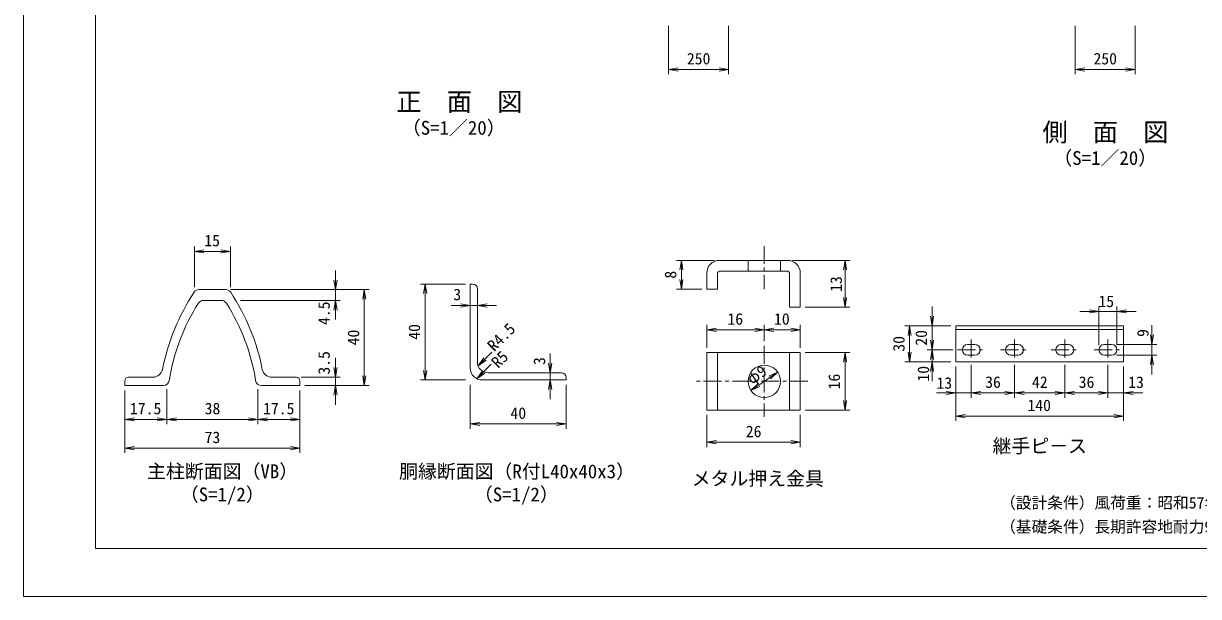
# Model space of a CAD drawing. Units: millimetres, scale not verified, with parts at other scales. Extents: x -4200 to 4200, y -2970 to 2970.
# Drawn here: x -4200 to 699, y -2970 to -581 of the extents above; entities that cross this region are included whole.
import ezdxf
from ezdxf.enums import TextEntityAlignment as Align

# ---------------------------------------------------------------- set-up
doc = ezdxf.new("R2010")
doc.units = ezdxf.units.MM
doc.header["$LTSCALE"] = 15
doc.linetypes.add('CHAIN1', pattern=[8, 5, -1, 1, -1])
doc.layers.add('0-0_D-TTL-TXT', color=7, linetype='Continuous')
for name, color, linetype, lineweight in [('0-1_1', 7, 'Continuous', 9), ('0-3_D-STR1', 1, 'Continuous', 9), ('0-4_D-BMK', 2, 'CHAIN1', 9), ('0-5_D-STR-DIM', 7, 'Continuous', 9), ('0-8_0', 7, 'Continuous', 9), ('0-B_D-STR3', 3, 'Continuous', 9), ('0-D_D-TTL', 2, 'Continuous', 9)]:
    doc.layers.add(name, color=color, linetype=linetype, lineweight=lineweight)
doc.styles.add('ＭＳ ゴシック', font='')
doc.styles.get('ＭＳ ゴシック').set_extended_font_data('MS Gothic')

# ---------------------------------------------------------------- blocks, each defined once
blk = doc.blocks.new('_Open')
at = {"layer": '0-8_0'}
blk.add_line((-15, 2.5), (0, 0), dxfattribs=at)
blk.add_lwpolyline([(-15, -2.5), (0, 0), (-15, 0)], dxfattribs=at)

msp = doc.modelspace()

# ---------------------------------------------------------------- linework, layer by layer
at = {"layer": '0-1_1'}
msp.add_line((-1133.93, -2088.49), (-1088.67, -2057.24), dxfattribs=at)
at = {"layer": '0-3_D-STR1'}
for p, q in [((-3468.25, -1690.7), (-3356.86, -1690.7)), ((-2337.46, -2017.31), (-2337.46, -1667.31)), ((-2327.46, -1667.31), (-2337.46, -1667.31)), ((-2307.46, -1687.31), (-2307.46, -1992.31)), ((-3453.25, -1735.7), (-3375.25, -1735.7)), ((-3659.99, -2055.7), (-3762.55, -2055.7)), ((-3165.11, -2055.7), (-3062.55, -2055.7)), ((-2262.46, -2037.31), (-1957.46, -2037.31)), ((-3777.55, -2070.7), (-3777.55, -2090.7)), ((-3617.27, -2090.7), (-3777.55, -2090.7)), ((-3207.84, -2090.7), (-3047.55, -2090.7)), ((-3047.55, -2070.7), (-3047.55, -2090.7))]:
    msp.add_line(p, q, dxfattribs=at)
msp.add_lwpolyline([(-2287.46, -2067.31), (-1937.46, -2067.31), (-1937.46, -2057.31)], dxfattribs=at)
for centre, radius, start, end in [((-2732.98, -2199.2), 905, 146.67148, 168.8028), ((-3468.25, -1715.7), 25, 90, 146.67148), ((-3356.86, -1715.7), 25, 33.32852, 90), ((-4092.13, -2199.2), 905, 11.1972, 33.32852), ((-2327.46, -1687.31), 20, 0, 90), ((-2762.55, -2198.7), 840, 147.4916, 171.15527), ((-3449.85, -1760.7), 25, 90, 147.4916), ((-3375.25, -1760.7), 25, 32.5084, 90), ((-4062.55, -2198.7), 840, 8.84473, 32.5084), ((-2262.46, -1992.31), 45, 180.00046, 270), ((-3762.55, -2070.7), 15, 90, 180), ((-3659.99, -2015.7), 40, 270, 348.8028), ((-3165.11, -2015.7), 40, 191.1972, 270), ((-3062.55, -2070.7), 15, 0, 90), ((-2287.46, -2017.31), 50, 180.00043, 270), ((-1957.46, -2057.31), 20, 0, 90), ((-3617.27, -2065.7), 25, 270, 351.15527), ((-3207.84, -2065.7), 25, 188.84473, 270)]:
    msp.add_arc(centre, radius, start, end, dxfattribs=at)
at = {"layer": '0-4_D-BMK'}
for p, q in [((-1111.3, -1508.88), (-1111.3, -1688.88)), ((-248.34, -1899.2), (-248.34, -1984.2)), ((-68.34, -1899.2), (-68.34, -1984.2)), ((141.66, -1899.2), (141.66, -1984.2)), ((321.66, -1899.2), (321.66, -1984.2)), ((-1111.3, -1925.17), (-1111.3, -2220.56)), ((-305.84, -1941.7), (-190.84, -1941.7)), ((-125.84, -1941.7), (-10.84, -1941.7)), ((84.16, -1941.7), (199.16, -1941.7)), ((264.16, -1941.7), (379.16, -1941.7)), ((-929.15, -2072.86), (-1405.61, -2072.86))]:
    msp.add_line(p, q, dxfattribs=at)
at = {"layer": '0-5_D-STR-DIM'}
for p, q in [((-1510.13, -591.31), (-1510.13, -793)), ((-1260.13, -591.31), (-1260.13, -793)), ((185.17, -591.31), (185.17, -793)), ((435.17, -591.31), (435.17, -793)), ((-1470.13, -773), (-1300.13, -773)), ((225.17, -773), (395.17, -773)), ((-3487.55, -1679.81), (-3487.55, -1511.19)), ((-3337.55, -1679.81), (-3337.55, -1511.19)), ((-3447.55, -1531.19), (-3377.55, -1531.19)), ((-2899.24, -1650.7), (-2899.24, -1610.7)), ((-1318.8, -1568.88), (-1477.21, -1568.88)), ((-1457.21, -1608.88), (-1457.21, -1648.88)), ((-993.8, -1568.88), (-754.65, -1568.88)), ((-774.65, -1608.88), (-774.65, -1723.88)), ((-3336.86, -1690.7), (-2879.24, -1690.7)), ((-3336.86, -1690.7), (-2759.24, -1690.7)), ((-2899.24, -1690.7), (-2899.24, -1735.7)), ((-2357.46, -1667.31), (-2545.28, -1667.31)), ((-2525.28, -1707.31), (-2525.28, -2027.31)), ((-1371.3, -1688.88), (-1477.21, -1688.88)), ((-3294.83, -1735.7), (-2879.24, -1735.7)), ((-2779.24, -1730.7), (-2779.24, -2050.7)), ((-2377.46, -1757.27), (-2417.46, -1757.27)), ((-2337.46, -1757.27), (-2307.46, -1757.27)), ((-2267.46, -1757.27), (-2227.46, -1757.27)), ((-411.89, -1801.7), (-411.89, -1761.7)), ((284.16, -1921.7), (284.16, -1761.27)), ((359.16, -1921.7), (359.16, -1761.27)), ((-2899.24, -1775.7), (-2899.24, -1815.7)), ((-941.3, -1763.88), (-754.65, -1763.88)), ((244.16, -1781.27), (204.16, -1781.27)), ((284.16, -1781.27), (359.16, -1781.27)), ((399.16, -1781.27), (439.16, -1781.27)), ((-1351.3, -1932.86), (-1351.3, -1838.14)), ((-1311.3, -1858.14), (-1151.3, -1858.14)), ((-1111.3, -1905.17), (-1111.3, -1838.14)), ((-1111.3, -1905.17), (-1111.3, -1838.14)), ((-1071.3, -1858.14), (-1001.3, -1858.14)), ((-961.3, -1932.86), (-961.3, -1838.14)), ((-333.34, -1841.7), (-525.28, -1841.7)), ((-333.34, -1841.7), (-431.89, -1841.7)), ((-411.89, -1841.7), (-411.89, -1941.7)), ((-411.89, -1901.7), (-411.89, -1861.7)), ((505.14, -1879.2), (505.14, -1839.2)), ((-505.28, -1881.7), (-505.28, -1951.7)), ((-2246.92, -1951.55), (-2303.02, -2007.12)), ((-2004.13, -1997.31), (-2004.13, -1957.31)), ((-941.3, -1952.86), (-754.65, -1952.86)), ((-325.84, -1941.7), (-431.89, -1941.7)), ((-325.84, -1941.7), (-431.89, -1941.7)), ((-411.89, -1941.7), (-411.89, -1991.7)), ((356.66, -1919.2), (525.14, -1919.2)), ((505.14, -1919.2), (505.14, -1964.2)), ((-2899.24, -2015.7), (-2899.24, -1975.7)), ((-2249.86, -2001.33), (-2308.06, -2060.78)), ((-774.65, -1992.86), (-774.65, -2152.86)), ((-333.34, -1991.7), (-525.28, -1991.7)), ((-333.34, -1991.7), (-431.89, -1991.7)), ((-411.89, -1981.7), (-411.89, -2021.7)), ((-248.34, -2004.2), (-248.34, -2141.43)), ((-248.34, -2004.2), (-248.34, -2141.43)), ((-68.34, -2004.2), (-68.34, -2141.43)), ((-68.34, -2004.2), (-68.34, -2141.43)), ((141.66, -2004.2), (141.66, -2141.43)), ((141.66, -2004.2), (141.66, -2141.43)), ((321.66, -2004.2), (321.66, -2141.43)), ((321.66, -2004.2), (321.66, -2141.43)), ((356.66, -1964.2), (525.14, -1964.2)), ((505.14, -2004.2), (505.14, -2044.2)), ((-3042.55, -2055.7), (-2879.24, -2055.7)), ((-2899.24, -2055.7), (-2899.24, -2090.7)), ((-2004.13, -2037.31), (-2004.13, -2067.31)), ((-411.89, -2031.7), (-411.89, -2071.7)), ((-313.34, -2011.7), (-313.34, -2141.43)), ((-313.34, -2011.7), (-313.34, -2238.35)), ((386.66, -2011.7), (386.66, -2141.43)), ((386.66, -2011.7), (386.66, -2238.35)), ((-3602.55, -2105.91), (-3602.55, -2251.64)), ((-3602.55, -2105.91), (-3602.55, -2251.64)), ((-3222.55, -2105.91), (-3222.55, -2251.64)), ((-3222.55, -2105.91), (-3222.55, -2251.64)), ((-3027.55, -2090.7), (-2879.24, -2090.7)), ((-3027.55, -2090.7), (-2759.24, -2090.7)), ((-2357.46, -2067.31), (-2545.28, -2067.31)), ((-2337.46, -2087.31), (-2337.46, -2270.65)), ((-1937.46, -2087.31), (-1937.46, -2270.65)), ((-3777.55, -2110.7), (-3777.55, -2251.64)), ((-3777.55, -2110.7), (-3777.55, -2371.64)), ((-3047.55, -2110.7), (-3047.55, -2251.64)), ((-3047.55, -2110.7), (-3047.55, -2371.64)), ((-2899.24, -2130.7), (-2899.24, -2170.7)), ((-2004.13, -2107.31), (-2004.13, -2147.31)), ((-353.34, -2121.43), (-393.34, -2121.43)), ((-313.34, -2121.43), (-248.34, -2121.43)), ((-208.34, -2121.43), (-168.34, -2121.43)), ((-208.34, -2121.43), (-108.34, -2121.43)), ((-28.34, -2121.43), (101.66, -2121.43)), ((181.66, -2121.43), (281.66, -2121.43)), ((281.66, -2121.43), (241.66, -2121.43)), ((321.66, -2121.43), (386.66, -2121.43)), ((426.66, -2121.43), (466.66, -2121.43)), ((-941.3, -2192.86), (-754.65, -2192.86)), ((-3737.55, -2231.64), (-3642.55, -2231.64)), ((-3562.55, -2231.64), (-3262.55, -2231.64)), ((-3182.55, -2231.64), (-3087.55, -2231.64)), ((-2297.46, -2250.65), (-1977.46, -2250.65)), ((-1351.3, -2212.86), (-1351.3, -2347.01)), ((-961.3, -2212.86), (-961.3, -2347.01)), ((-273.34, -2218.35), (346.66, -2218.35)), ((-1311.3, -2327.01), (-1001.3, -2327.01)), ((-3737.55, -2351.64), (-3087.55, -2351.64))]:
    msp.add_line(p, q, dxfattribs=at)
at = {"layer": '0-B_D-STR3'}
for p, q in [((-1298.8, -1568.88), (-1013.8, -1568.88)), ((-1298.8, -1613.88), (-1013.8, -1613.88)), ((-1178.8, -1568.88), (-1178.8, -1613.88)), ((-1043.8, -1568.88), (-1043.8, -1613.88)), ((-1351.3, -1688.88), (-1351.3, -1621.38)), ((-1306.3, -1688.88), (-1306.3, -1621.38)), ((-1006.3, -1763.88), (-1006.3, -1621.38)), ((-961.3, -1763.88), (-961.3, -1621.38)), ((-1306.3, -1688.88), (-1351.3, -1688.88)), ((-961.3, -1763.88), (-1006.3, -1763.88)), ((-313.34, -1841.7), (386.66, -1841.7)), ((-313.34, -1841.7), (-313.34, -1991.7)), ((-313.34, -1856.7), (386.66, -1856.7)), ((386.66, -1841.7), (386.66, -1991.7)), ((-1306.3, -2192.86), (-1306.3, -1952.86)), ((-1006.3, -2192.86), (-1006.3, -1952.86)), ((-961.3, -2192.86), (-961.3, -1952.86)), ((-263.34, -1919.2), (-233.34, -1919.2)), ((-83.34, -1919.2), (-53.34, -1919.2)), ((126.66, -1919.2), (156.66, -1919.2)), ((306.66, -1919.2), (336.66, -1919.2)), ((-313.34, -1991.7), (386.66, -1991.7)), ((-263.34, -1964.2), (-233.34, -1964.2)), ((-83.34, -1964.2), (-53.34, -1964.2)), ((126.66, -1964.2), (156.66, -1964.2)), ((306.66, -1964.2), (336.66, -1964.2)), ((-1351.3, -2192.86), (-961.3, -2192.86))]:
    msp.add_line(p, q, dxfattribs=at)
msp.add_lwpolyline([(-1351.3, -2192.86), (-1351.3, -1952.86), (-961.3, -1952.86)], dxfattribs=at)
msp.add_circle((-1111.3, -2072.86), 67.5, dxfattribs=at)
for centre, radius, start, end in [((-1298.8, -1621.38), 52.5, 90, 180), ((-1298.8, -1621.38), 7.5, 90, 180), ((-1013.8, -1621.38), 52.5, 0, 90), ((-1013.8, -1621.38), 7.5, 0, 90), ((-263.34, -1941.7), 22.5, 90, 270), ((-233.34, -1941.7), 22.5, 270, 90), ((-83.34, -1941.7), 22.5, 90, 270), ((-53.34, -1941.7), 22.5, 270, 90), ((126.66, -1941.7), 22.5, 90, 270), ((156.66, -1941.7), 22.5, 270, 90), ((306.66, -1941.7), 22.5, 90, 270), ((336.66, -1941.7), 22.5, 270, 90)]:
    msp.add_arc(centre, radius, start, end, dxfattribs=at)
at = {"layer": '0-D_D-TTL', "color": 7}
msp.add_lwpolyline([(-4200.15, -2969.98), (4199.85, -2969.98), (4199.85, 2970.02), (-4200.15, 2970.02)], close=True, dxfattribs=at)
at = {"layer": '0-D_D-TTL'}
msp.add_lwpolyline([(-3900.15, 2770.02), (3899.85, 2770.02), (3899.85, -2769.98), (-3900.15, -2769.98)], close=True, dxfattribs=at)

# ---------------------------------------------------------------- block references
at = {"layer": '0-1_1', "xscale": 2.666667, "yscale": 2.666667}
for p, rotation in [((-1055.76, -2034.51), 34.63101), ((-1166.84, -2111.22), 214.63101)]:
    msp.add_blockref('_Open', p, dxfattribs=dict(at, rotation=rotation))
at = {"layer": '0-5_D-STR-DIM', "xscale": 2.666667, "yscale": 2.666667}
for p, rotation in [((-1510.13, -773), 180), ((185.17, -773), 180), ((-3487.55, -1531.19), 180), ((-1457.21, -1568.88), 90), ((-774.65, -1568.88), 90), ((-2899.24, -1690.7), 270), ((-1457.21, -1688.88), 270), ((-2779.24, -1690.7), 90), ((-2525.28, -1667.31), 90), ((-2899.24, -1735.7), 90), ((-2307.46, -1757.27), 180), ((-774.65, -1763.88), 270), ((-411.89, -1841.7), 270), ((359.16, -1781.27), 180), ((-1351.3, -1858.14), 180), ((-1111.3, -1858.14), 180), ((-505.28, -1841.7), 90), ((-411.89, -1941.7), 270), ((505.14, -1919.2), 270), ((-774.65, -1952.86), 90), ((-505.28, -1991.7), 270), ((-411.89, -1941.7), 90), ((-2304.44, -2008.53), 224.73463), ((-2004.13, -2037.31), 270), ((-411.89, -1991.7), 90), ((505.14, -1964.2), 90), ((-2899.24, -2055.7), 270), ((-2779.24, -2090.7), 270), ((-2525.28, -2067.31), 270), ((-2309.46, -2062.21), 225.61009), ((-2899.24, -2090.7), 90), ((-2004.13, -2067.31), 90), ((-774.65, -2192.86), 270), ((-248.34, -2121.43), 180), ((-248.34, -2121.43), 180), ((-68.34, -2121.43), 180), ((141.66, -2121.43), 180), ((386.66, -2121.43), 180), ((-3777.55, -2231.64), 180), ((-3602.55, -2231.64), 180), ((-3222.55, -2231.64), 180), ((-2337.46, -2250.65), 180), ((-313.34, -2218.35), 180), ((-3777.55, -2351.64), 180), ((-1351.3, -2327.01), 180)]:
    msp.add_blockref('_Open', p, dxfattribs=dict(at, rotation=rotation))
for p in [(-1260.13, -773), (435.17, -773), (-3337.55, -1531.19), (-2337.46, -1757.27), (284.16, -1781.27), (-1111.3, -1858.14), (-961.3, -1858.14), (-313.34, -2121.43), (-68.34, -2121.43), (141.66, -2121.43), (321.66, -2121.43), (321.66, -2121.43), (-3602.55, -2231.64), (-3222.55, -2231.64), (-3047.55, -2231.64), (-1937.46, -2250.65), (386.66, -2218.35), (-3047.55, -2351.64), (-961.3, -2327.01)]:
    msp.add_blockref('_Open', p, dxfattribs=at)

# ---------------------------------------------------------------- texts
at = {"layer": '0-0_D-TTL-TXT', "style": 'ＭＳ ゴシック'}
for s, height, p in [('正\u3000面\u3000図', 76.98, (-2645.03, -969.07)), ('（S=1／20）', 57.73, (-2622.62, -1062.27)), ('側\u3000面\u3000図', 76.98, (48.41, -1096.12)), ('（S=1／20）', 57.73, (93.89, -1188.09)), ('継手ピ－ス', 57.73, (-159.49, -2388.64)), ('主柱断面図（VB）', 57.73, (-3684.81, -2494.23)), ('胴縁断面図（R付L40x40x3）', 57.73, (-2634.12, -2494.53)), ('メタル押え金具', 57.73, (-1414.07, -2524.42)), ('（S=1/2）', 57.73, (-3548.36, -2590.72)), ('（S=1/2）', 57.73, (-2322.24, -2590.72)), ('（設計条件）風荷重：昭和57年改正 建築基準法・同施行令に基づく風圧力に準拠。', 48.06, (-128.17, -2617.68)), ('（基礎条件）長期許容地耐力98kN/m の場合。', 48.06, (-128.17, -2717.68))]:
    msp.add_text(s, height=height, dxfattribs=at).set_placement(p, align=Align.BOTTOM_LEFT)
at = {"layer": '0-1_1', "style": 'ＭＳ ゴシック'}
msp.add_text('φ9', height=48.06, rotation=34.631, dxfattribs=at).set_placement((-1155.03, -2100.28), align=Align.BOTTOM_LEFT)
at = {"layer": '0-5_D-STR-DIM', "style": 'ＭＳ ゴシック'}
for s, p in [('250', (-1434.13, -766.25)), ('250', (261.17, -766.25)), ('15', (-3446.3, -1524.44)), ('3', (-2407.93, -1749.37)), ('15', (281.76, -1777.84)), ('16', (-1265.18, -1851.39)), ('10', (-1070.7, -1851.39)), ('13', (-393.43, -2118.22)), ('36', (-190.44, -2114.68)), ('42', (4.93, -2114.68)), ('36', (199.56, -2114.68)), ('13', (405.87, -2115.17)), ('140', (-13.99, -2211.6)), ('17.5', (-3756.3, -2224.89)), ('38', (-3444.8, -2224.89)), ('17.5', (-3201.3, -2224.89)), ('40', (-2169.71, -2243.9)), ('73', (-3445.15, -2344.89)), ('26', (-1188.53, -2320.27))]:
    msp.add_text(s, height=48.06, dxfattribs=at).set_placement(p, align=Align.BOTTOM_LEFT)
for s, rotation, p in [('8', 90, (-1463.91, -1644.88)), ('13', 90, (-773.4, -1700.13)), ('4.5', 90, (-2908.69, -1838.04)), ('40', 90, (-2785.99, -1922.95)), ('40', 90, (-2532.03, -1899.56)), ('R4.5', 45, (-2227.13, -1961.79)), ('9', 90, (505.74, -1887.89)), ('30', 90, (-512.03, -1949.33)), ('20', 90, (-418.63, -1924.45)), ('3.5', 90, (-2908.69, -2045.08)), ('R5', 45, (-2210.68, -2031.6)), ('3', 90, (-2010.79, -2004.94)), ('16', 90, (-781.4, -2106.74)), ('10', 90, (-409.78, -2074.09))]:
    msp.add_text(s, height=48.06, rotation=rotation, dxfattribs=at).set_placement(p, align=Align.BOTTOM_LEFT)

doc.saveas('drawing.dxf')
